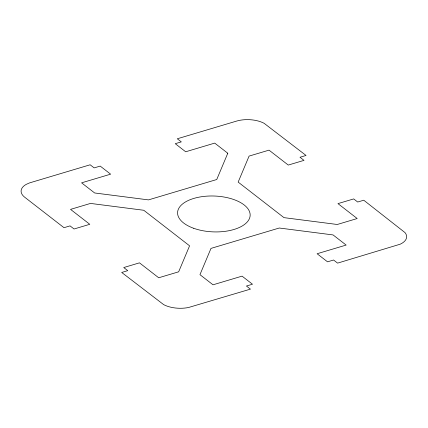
<?xml version="1.0" encoding="UTF-8"?>
<svg xmlns="http://www.w3.org/2000/svg" width="428" height="428" viewBox="0 0 428 428"><rect width="100%" height="100%" fill="white"/><g stroke="black" fill="none" stroke-linecap="round" stroke-linejoin="round"><path stroke-width="0.64" d="M227.787 153.245L216.739 179.525L148.484 199.892L94.652 192.975L81.588 182.836L110.627 174.169L100.206 166.091L94.155 167.894L90.148 164.785L29.639 182.874L26.397 184.291A21.785 10.759 2.2 0 0 24.717 197.228L63.991 227.691L70.042 225.882L74.049 228.996L89.784 224.299L70.545 209.378L90.495 203.423L143.76 210.266L189.583 245.816L178.653 271.817L158.708 277.767L139.475 262.846L123.74 267.543L127.747 270.651L121.696 272.454L163.662 304.634A21.785 10.759 2.2 0 0 188.668 307.459L250.439 289.135L246.432 286.027L252.483 284.219L242.066 276.135L213.026 284.802L199.956 274.664L210.999 248.39L279.254 228.017L333.086 234.935L346.156 245.073L317.116 253.74L327.532 261.824L333.583 260.015L337.59 263.124L400.201 244.195A21.785 10.759 2.2 0 0 405.016 232.607L363.752 200.218L357.701 202.027L353.694 198.918L337.96 203.616L357.193 218.537L337.248 224.486L283.983 217.643L238.161 182.098L249.085 156.097L269.03 150.142L288.269 165.064L304.003 160.372L299.996 157.263L306.047 155.455L264.081 123.275A21.785 10.759 2.2 0 0 236.598 121.081L177.299 138.779L181.311 141.887L175.255 143.69L185.677 151.774L214.717 143.107L227.787 153.245M193.584 228.247A36.31 17.933 2.2 0 0 250.07 216.252A36.31 17.933 2.2 0 0 197.955 197.367A36.31 17.933 2.2 0 0 193.584 228.247"/></g></svg>
